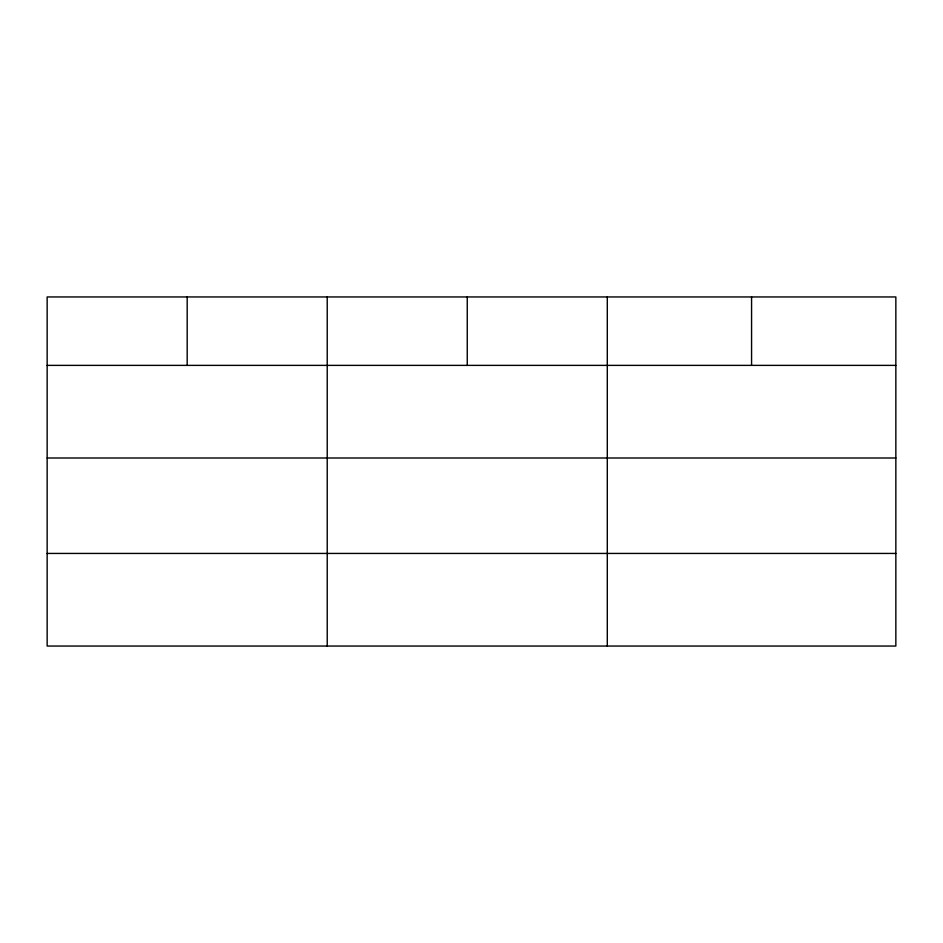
<?xml version="1.0" encoding="UTF-8"?>
<svg xmlns="http://www.w3.org/2000/svg" width="943" height="943" viewBox="0 0 943 943"><rect width="100%" height="100%" fill="white"/><g stroke="black" fill="none" stroke-linecap="round" stroke-linejoin="round"><path stroke-width="1.41" d="M895.85 458.003L895.85 296.951L47.15 296.951L47.15 646.049L895.85 646.049L895.85 458.003L47.15 458.003M47.15 365.377L895.85 365.377M47.15 553.435L895.85 553.435M751.571 296.951L751.571 365.377M607.292 296.951L607.292 646.049M467.256 296.951L467.256 365.377M327.221 296.951L327.221 646.049M187.186 296.951L187.186 365.377"/></g></svg>
